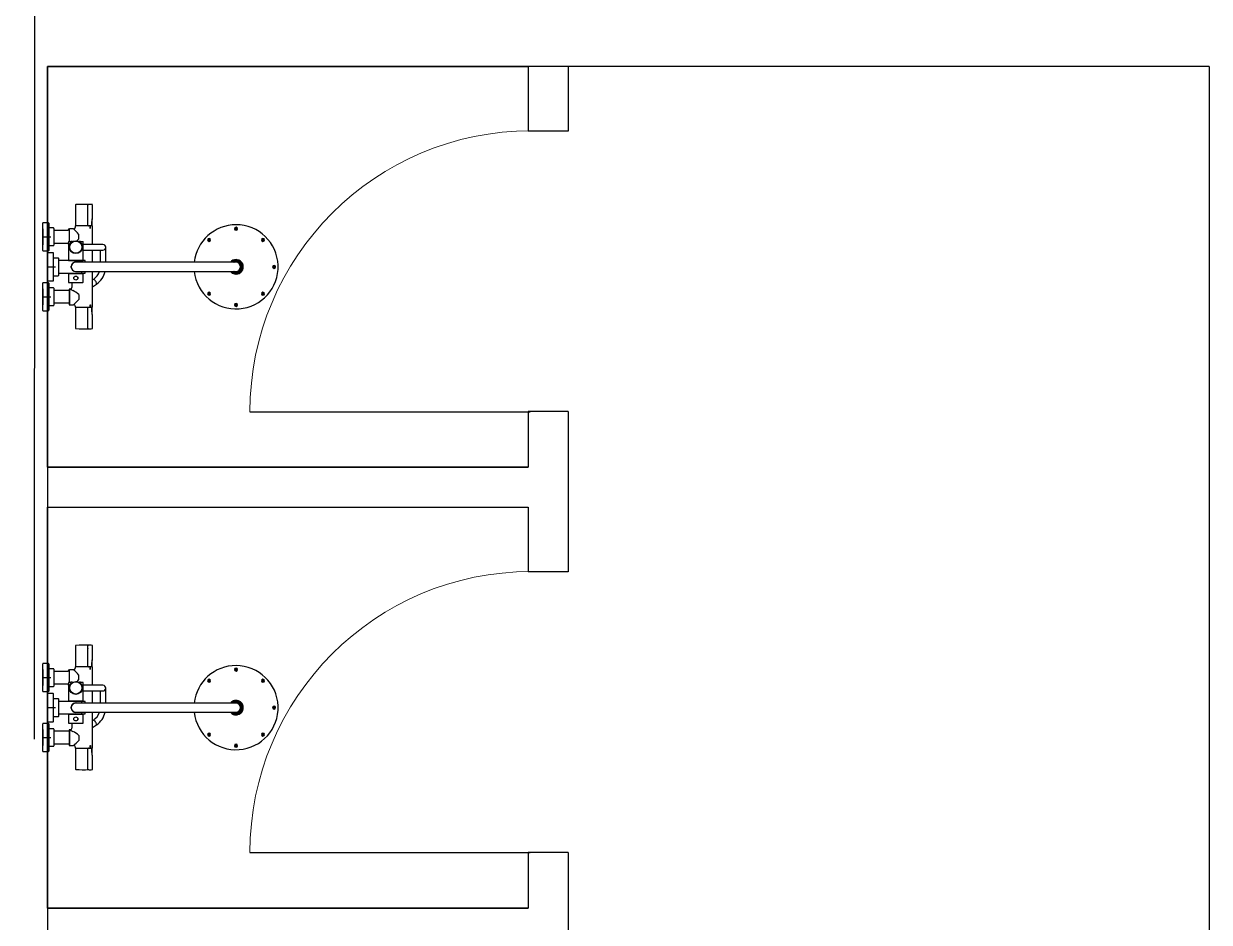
# Model space of a CAD drawing. Header units: millimetres. Extents: x -1544140 to 7445918, y -1294905 to 2019878.
# Drawn here: x 519732 to 522691, y 199847 to 202089 of the extents above; entities that cross this region are included whole.
import ezdxf
from ezdxf.lldxf.tags import DXFTag

# ---------------------------------------------------------------- set-up
doc = ezdxf.new("R2010")
doc.units = ezdxf.units.MM
doc.header["$MEASUREMENT"] = 0
doc.linetypes.add('ACAD_ISO02W100', pattern=[15, 12, -3])
doc.layers.add('JA_Building Outline', color=7, linetype='Continuous', lineweight=5)
tags = doc.linetypes.add('CENTER2', pattern=[28.575, 19.05, -3.175, 3.175, -3.175]).pattern_tags.tags
tags[10:11] = [DXFTag(74, 4), DXFTag(75, 0), DXFTag(340, '0'), DXFTag(46, 0.0), DXFTag(50, 0.0), DXFTag(44, 0.0), DXFTag(45, 0.0)]
tags[8:9] = [DXFTag(74, 4), DXFTag(75, 0), DXFTag(340, '0'), DXFTag(46, 0.0), DXFTag(50, 0.0), DXFTag(44, 0.0), DXFTag(45, 0.0)]
tags[6:7] = [DXFTag(74, 4), DXFTag(75, 0), DXFTag(340, '0'), DXFTag(46, 0.0), DXFTag(50, 0.0), DXFTag(44, 0.0), DXFTag(45, 0.0)]
tags[4:5] = [DXFTag(74, 4), DXFTag(75, 0), DXFTag(340, '0'), DXFTag(46, 0.0), DXFTag(50, 0.0), DXFTag(44, 0.0), DXFTag(45, 0.0)]

msp = doc.modelspace()

# ---------------------------------------------------------------- linework, layer by layer
at = {"color": 9, "linetype": 'ACAD_ISO02W100', "ltscale": 200, "true_color": 0xc4c4c5}
msp.add_line((519732, 146303.5), (519791.3, 265507.1), dxfattribs=at)
for p, q in [((519791.3, 201982.1), (519791.3, 198527)), ((522691.2, 201982.1), (519791.3, 201982.1)), ((519791.3, 200982.1), (519791.3, 201982.1)), ((519791.3, 201982.1), (520991.3, 201982.1)), ((520991.3, 201982.1), (520991.3, 201820.9)), ((522691.2, 201982.1), (522691.2, 198527)), ((521091.3, 201820.9), (520991.3, 201820.9)), ((521091.3, 201120.9), (520991.3, 201120.9)), ((520991.3, 201120.9), (520991.3, 200982.1)), ((521091.3, 201120.9), (521091.3, 200982.1)), ((519791.3, 199882.1), (519791.3, 200882.1)), ((519791.3, 200882.1), (520991.3, 200882.1)), ((520991.3, 200882.1), (520991.3, 200720.9)), ((521091.3, 200720.9), (520991.3, 200720.9)), ((521091.3, 200020.9), (520991.3, 200020.9)), ((520991.3, 200020.9), (520991.3, 199882.1)), ((521091.3, 200020.9), (521091.3, 199882.1))]:
    msp.add_line(p, q)
at = {"linetype": 'Continuous'}
for p, q in [((519861, 201636.3), (519861, 201584.6)), ((519892.2, 201630.3), (519892.4, 201630)), ((519892.3, 201630), (519892.3, 201636.3)), ((519892.4, 201584.1), (519892.4, 201630)), ((519903.8, 201603.6), (519903.8, 201636.8)), ((519779.5, 201522.6), (519779.5, 201591.6)), ((519793.5, 201592.1), (519780, 201592.1)), ((519794.5, 201591.1), (519794.5, 201523.1)), ((519892.9, 201584.1), (519860.5, 201584.1)), ((519860.5, 201583.8), (519860.5, 201580.6)), ((519892.9, 201584.1), (519892.4, 201584.1)), ((519892.9, 201584.1), (519893, 201584.1)), ((519901.3, 201584.1), (519892.9, 201584.1)), ((519897.7, 201582.6), (519898.2, 201582.6)), ((519897.7, 201577.6), (519897.7, 201582.6)), ((519898.2, 201582.6), (519898.2, 201577.6)), ((519903.5, 201584.1), (519901.3, 201584.1)), ((519901.4, 201584.1), (519901.3, 201584.1)), ((519901.6, 201595.1), (519901.6, 201595.1)), ((519901.6, 201584.4), (519901.6, 201595.1)), ((519903, 201584.6), (519903, 201601.3)), ((519903.5, 201537.9), (519903.5, 201583.8)), ((519806.5, 201579.1), (519795.5, 201579.1)), ((519807.5, 201578.1), (519807.5, 201536.1)), ((519842.4, 201572.6), (519807.5, 201572.6)), ((519846, 201545.3), (519846, 201576.6)), ((519854.8, 201576.6), (519846, 201576.6)), ((519856.5, 201576.6), (519854.8, 201576.6)), ((519869.2, 201551.3), (519869.2, 201563.9)), ((519898.2, 201577.6), (519897.7, 201577.6)), ((520259.7, 201577.6), (520261.5, 201577.6)), ((520259.7, 201576.7), (520259.7, 201577.6)), ((520261.5, 201576.7), (520259.7, 201576.7)), ((520261.5, 201579.4), (520262, 201579.4)), ((520261.5, 201577.6), (520261.5, 201579.4)), ((520261.5, 201574.8), (520261.5, 201576.7)), ((520262, 201574.8), (520261.5, 201574.8)), ((520262, 201579.4), (520262.4, 201579.4)), ((520262.4, 201574.8), (520262, 201574.8)), ((520262.4, 201579.4), (520262.4, 201577.6)), ((520262.4, 201577.6), (520264.3, 201577.6)), ((520262.4, 201576.7), (520262.4, 201574.8)), ((520264.3, 201576.7), (520262.4, 201576.7)), ((520264.3, 201577.6), (520264.3, 201576.7)), ((519795.5, 201535.1), (519806.5, 201535.1)), ((519807.5, 201541.6), (519842.4, 201541.6)), ((519844, 201544.5), (519844, 201498.8)), ((519844.8, 201545.3), (519849.9, 201545.3)), ((519852.7, 201545.3), (519849.9, 201545.3)), ((519874, 201545.3), (519871.3, 201545.3)), ((519874, 201545.3), (519879.2, 201545.3)), ((519876.2, 201538.6), (519876.2, 201538.6)), ((519876.8, 201538.5), (519876.3, 201538.5)), ((519876.3, 201524), (519876.8, 201524)), ((519876.8, 201524), (519877, 201524)), ((519877.6, 201536.5), (519877.1, 201536.5)), ((519877.1, 201526), (519877.6, 201526)), ((519877.8, 201534), (519878.3, 201534)), ((519878.3, 201528.5), (519877.8, 201528.5)), ((519878, 201532.6), (519877.9, 201532.6)), ((519878.5, 201532.5), (519877.9, 201532.5)), ((519877.9, 201530), (519878.5, 201530)), ((519877.9, 201529.9), (519878, 201529.9)), ((519880, 201498.8), (519880, 201544.5)), ((519906.2, 201537.9), (519880, 201537.9)), ((519880, 201523.9), (519906.2, 201523.9)), ((519903.5, 201493.6), (519903.5, 201523.9)), ((519929.7, 201537.9), (519906.2, 201537.9)), ((519906.2, 201523.9), (519929.7, 201523.9)), ((519922.7, 201523.9), (519922.7, 201501.5)), ((519936.7, 201501.5), (519936.7, 201530.9)), ((520192.9, 201550.6), (520193.2, 201550.9)), ((520194.2, 201549.3), (520192.9, 201550.6)), ((520192.9, 201548), (520194.2, 201549.3)), ((520193.5, 201547.4), (520192.9, 201548)), ((520193.2, 201550.9), (520193.5, 201551.3)), ((520193.5, 201551.3), (520194.8, 201550)), ((520194.8, 201548.7), (520193.5, 201547.4)), ((520194.8, 201550), (520196.1, 201551.3)), ((520196.1, 201547.4), (520194.8, 201548.7)), ((520196.8, 201550.6), (520195.5, 201549.3)), ((520195.5, 201549.3), (520196.8, 201548)), ((520196.1, 201551.3), (520196.8, 201550.6)), ((520196.4, 201547.7), (520196.1, 201547.4)), ((520196.8, 201548), (520196.4, 201547.7)), ((520327.2, 201550.6), (520327.9, 201551.3)), ((520328.5, 201549.3), (520327.2, 201550.6)), ((520327.2, 201548), (520328.5, 201549.3)), ((520327.5, 201547.7), (520327.2, 201548)), ((520327.9, 201547.4), (520327.5, 201547.7)), ((520327.9, 201551.3), (520329.2, 201550)), ((520329.2, 201548.7), (520327.9, 201547.4)), ((520329.2, 201550), (520330.5, 201551.3)), ((520330.5, 201547.4), (520329.2, 201548.7)), ((520331.1, 201550.6), (520329.8, 201549.3)), ((520329.8, 201549.3), (520331.1, 201548)), ((520330.5, 201551.3), (520330.8, 201550.9)), ((520331.1, 201548), (520330.5, 201547.4)), ((520330.8, 201550.9), (520331.1, 201550.6)), ((519780, 201522.1), (519793.5, 201522.1)), ((519791.3, 201516.6), (519791.3, 201447.6)), ((519805.3, 201517.1), (519791.8, 201517.1)), ((519806.3, 201448.1), (519806.3, 201516.1)), ((519818.3, 201504.1), (519807.3, 201504.1)), ((519819.3, 201461.1), (519819.3, 201503.1)), ((519877.2, 201497.8), (519819.3, 201497.8)), ((519844, 201498.8), (519880, 201498.8)), ((519844, 201498.1), (519880, 201498.1)), ((519844, 201498.1), (519844, 201497.8)), ((519849, 201498.8), (519849, 201498.1)), ((519902.5, 201493.6), (519862, 201493.6)), ((519875, 201498.1), (519875, 201498.8)), ((519877.4, 201493.6), (519877.4, 201497.6)), ((519885.2, 201497.7), (519877.6, 201497.7)), ((519880, 201497.7), (519880, 201498.1)), ((520221.5, 201493.6), (519902.5, 201493.6)), ((519922.7, 201501.5), (519922.7, 201493.6)), ((519936.7, 201493.6), (519936.7, 201501.5)), ((520262, 201493.6), (520221.5, 201493.6)), ((520256.3, 201494.1), (520257.5, 201494.1)), ((520266.4, 201494.1), (520257.5, 201494.1)), ((520266.4, 201494.1), (520267.7, 201494.1)), ((519819.3, 201466.5), (519877.2, 201466.5)), ((519844, 201466.5), (519844, 201466.1)), ((519844, 201466.1), (519880, 201466.1)), ((519844, 201464.8), (519844, 201443.5)), ((519879.8, 201465), (519844.2, 201465)), ((519850, 201466.1), (519850, 201465)), ((519850.8, 201484.6), (519850.5, 201484.1)), ((519850.5, 201480.1), (519850.5, 201484.1)), ((519850.5, 201480.1), (519850.8, 201479.7)), ((519862, 201470.6), (519902.5, 201470.6)), ((519874, 201465), (519874, 201466.1)), ((519877.4, 201466.7), (519877.4, 201470.6)), ((519877.6, 201466.5), (519885.2, 201466.5)), ((519880, 201466.1), (519880, 201466.5)), ((519880, 201443.5), (519880, 201464.8)), ((519902.5, 201470.6), (520221.5, 201470.6)), ((519903.5, 201381.1), (519903.5, 201470.6)), ((520221.5, 201470.6), (520262, 201470.6)), ((520257.5, 201470.1), (520256.3, 201470.1)), ((520257.5, 201470.1), (520266.4, 201470.1)), ((520267.7, 201470.1), (520266.4, 201470.1)), ((520278, 201485.6), (520278, 201490.3)), ((520278, 201478.7), (520278, 201485.6)), ((520278, 201473.9), (520278, 201478.7)), ((520354.7, 201482.6), (520356.5, 201482.6)), ((520354.7, 201482.1), (520354.7, 201482.6)), ((520354.7, 201481.7), (520354.7, 201482.1)), ((520356.5, 201481.7), (520354.7, 201481.7)), ((520356.5, 201484.4), (520357.4, 201484.4)), ((520356.5, 201482.6), (520356.5, 201484.4)), ((520356.5, 201479.8), (520356.5, 201481.7)), ((520357.4, 201479.8), (520356.5, 201479.8)), ((520357.4, 201484.4), (520357.4, 201482.6)), ((520357.4, 201482.6), (520359.3, 201482.6)), ((520357.4, 201481.7), (520357.4, 201479.8)), ((520359.3, 201481.7), (520357.4, 201481.7)), ((520359.3, 201482.6), (520359.3, 201482.1)), ((520359.3, 201482.1), (520359.3, 201481.7)), ((519779.5, 201373.1), (519779.5, 201442.1)), ((519793.5, 201442.6), (519780, 201442.6)), ((519791.8, 201447.1), (519805.3, 201447.1)), ((519794.5, 201441.6), (519794.5, 201373.6)), ((519807.3, 201460.1), (519818.3, 201460.1)), ((519844.5, 201443), (519879.5, 201443)), ((519852.5, 201443), (519852.5, 201430.6)), ((519903.5, 201432.2), (519913.7, 201439.2)), ((519806.5, 201429.6), (519795.5, 201429.6)), ((519807.5, 201428.6), (519807.5, 201386.6)), ((519845.7, 201423.1), (519807.5, 201423.1)), ((519845.7, 201426.6), (519845.7, 201387.7)), ((519846, 201426.6), (519846, 201387.6)), ((519848.5, 201426.6), (519846, 201426.6)), ((519848.2, 201426.6), (519846, 201426.6)), ((519846, 201426.6), (519846, 201426.6)), ((519869.2, 201413), (519869.2, 201400.4)), ((520192.9, 201416.3), (520193.5, 201416.9)), ((520194.2, 201415), (520192.9, 201416.3)), ((520192.9, 201413.7), (520194.2, 201415)), ((520193.2, 201413.3), (520192.9, 201413.7)), ((520193.5, 201413), (520193.2, 201413.3)), ((520193.5, 201416.9), (520194.8, 201415.6)), ((520194.8, 201414.3), (520193.5, 201413)), ((520194.8, 201415.6), (520196.1, 201416.9)), ((520196.1, 201413), (520194.8, 201414.3)), ((520196.8, 201416.3), (520195.5, 201415)), ((520195.5, 201415), (520196.8, 201413.7)), ((520196.1, 201416.9), (520196.4, 201416.6)), ((520196.8, 201413.7), (520196.1, 201413)), ((520196.4, 201416.6), (520196.8, 201416.3)), ((520327.2, 201416.3), (520327.5, 201416.6)), ((520328.5, 201415), (520327.2, 201416.3)), ((520327.2, 201413.7), (520328.5, 201415)), ((520327.9, 201413), (520327.2, 201413.7)), ((520327.5, 201416.6), (520327.9, 201416.9)), ((520327.9, 201416.9), (520329.2, 201415.6)), ((520329.2, 201414.3), (520327.9, 201413)), ((520329.2, 201415.6), (520330.5, 201416.9)), ((520330.5, 201413), (520329.2, 201414.3)), ((520331.1, 201416.3), (520329.8, 201415)), ((520329.8, 201415), (520331.1, 201413.7)), ((520330.5, 201416.9), (520331.1, 201416.3)), ((520330.8, 201413.3), (520330.5, 201413)), ((520331.1, 201413.7), (520330.8, 201413.3)), ((519795.5, 201385.6), (519806.5, 201385.6)), ((519807.5, 201392.1), (519845.7, 201392.1)), ((519846, 201387.6), (519854.8, 201387.6)), ((519854.8, 201387.6), (519856.5, 201387.6)), ((519860.5, 201383.6), (519860.5, 201381.1)), ((519860.5, 201381.1), (519892.9, 201381.1)), ((519861, 201380.6), (519861, 201328.9)), ((519892.4, 201381.1), (519892.9, 201381.1)), ((519892.4, 201335.3), (519892.4, 201381.1)), ((519893, 201381.1), (519892.9, 201381.1)), ((519892.9, 201381.1), (519901.3, 201381.1)), ((519898.2, 201387.5), (519898.7, 201387.5)), ((519898.2, 201382.5), (519898.2, 201387.5)), ((519898.7, 201382.5), (519898.2, 201382.5)), ((519898.7, 201387.5), (519898.7, 201382.5)), ((519901.3, 201381.1), (519903.5, 201381.1)), ((519901.3, 201381.1), (519901.4, 201381.1)), ((519901.6, 201370.1), (519901.6, 201380.9)), ((519903, 201364), (519903, 201380.6)), ((520259.7, 201387.6), (520261.5, 201387.6)), ((520259.7, 201386.7), (520259.7, 201387.6)), ((520261.5, 201386.7), (520259.7, 201386.7)), ((520261.5, 201389.4), (520262, 201389.4)), ((520261.5, 201387.6), (520261.5, 201389.4)), ((520261.5, 201384.8), (520261.5, 201386.7)), ((520262, 201384.8), (520261.5, 201384.8)), ((520262, 201389.4), (520262.4, 201389.4)), ((520262.4, 201384.8), (520262, 201384.8)), ((520262.4, 201389.4), (520262.4, 201387.6)), ((520262.4, 201387.6), (520264.3, 201387.6)), ((520262.4, 201386.7), (520262.4, 201384.8)), ((520264.3, 201386.7), (520262.4, 201386.7)), ((520264.3, 201387.6), (520264.3, 201386.7)), ((519780, 201372.6), (519793.5, 201372.6)), ((519901.6, 201370.1), (519901.6, 201370.1)), ((519903.8, 201328.4), (519903.8, 201361.6)), ((519892.4, 201335.3), (519892.2, 201334.9)), ((519892.3, 201328.9), (519892.3, 201335.3)), ((519861, 200536.3), (519861, 200484.6)), ((519892.3, 200530), (519892.3, 200536.3)), ((519892.3, 200530.3), (519892.4, 200530)), ((519892.4, 200484.1), (519892.4, 200530)), ((519903.8, 200503.6), (519903.8, 200536.8)), ((519779.5, 200422.6), (519779.5, 200491.6)), ((519793.5, 200492.1), (519780, 200492.1)), ((519794.5, 200491.1), (519794.5, 200423.1)), ((519901.6, 200495.1), (519901.6, 200495.1)), ((519901.6, 200484.4), (519901.6, 200495.1)), ((519903, 200484.6), (519903, 200501.3)), ((519806.5, 200479.1), (519795.5, 200479.1)), ((519807.5, 200478.1), (519807.5, 200436.1)), ((519842.4, 200472.6), (519807.5, 200472.6)), ((519846, 200445.3), (519846, 200476.6)), ((519854.8, 200476.6), (519846, 200476.6)), ((519856.5, 200476.6), (519854.8, 200476.6)), ((519892.9, 200484.1), (519860.5, 200484.1)), ((519860.5, 200483.8), (519860.5, 200480.6)), ((519869.2, 200451.3), (519869.2, 200463.9)), ((519892.9, 200484.1), (519892.4, 200484.1)), ((519892.9, 200484.1), (519893, 200484.1)), ((519901.3, 200484.1), (519892.9, 200484.1)), ((519897.7, 200482.6), (519898.2, 200482.6)), ((519897.7, 200477.6), (519897.7, 200482.6)), ((519898.2, 200477.6), (519897.7, 200477.6)), ((519898.2, 200482.6), (519898.2, 200477.6)), ((519903.5, 200484.1), (519901.3, 200484.1)), ((519901.4, 200484.1), (519901.3, 200484.1)), ((519903.5, 200437.9), (519903.5, 200483.8)), ((520259.7, 200477.6), (520261.5, 200477.6)), ((520259.7, 200476.7), (520259.7, 200477.6)), ((520261.5, 200476.7), (520259.7, 200476.7)), ((520261.5, 200479.4), (520262, 200479.4)), ((520261.5, 200477.6), (520261.5, 200479.4)), ((520261.5, 200474.8), (520261.5, 200476.7)), ((520262, 200474.8), (520261.5, 200474.8)), ((520262, 200479.4), (520262.5, 200479.4)), ((520262.5, 200474.8), (520262, 200474.8)), ((520262.5, 200479.4), (520262.5, 200477.6)), ((520262.5, 200477.6), (520264.3, 200477.6)), ((520262.5, 200476.7), (520262.5, 200474.8)), ((520264.3, 200476.7), (520262.5, 200476.7)), ((520264.3, 200477.6), (520264.3, 200476.7)), ((519795.5, 200435.1), (519806.5, 200435.1)), ((519807.5, 200441.6), (519842.4, 200441.6)), ((519844, 200444.5), (519844, 200398.8)), ((519844.8, 200445.3), (519849.9, 200445.3)), ((519852.7, 200445.3), (519849.9, 200445.3)), ((519874, 200445.3), (519871.3, 200445.3)), ((519874, 200445.3), (519879.2, 200445.3)), ((519876.2, 200438.6), (519876.2, 200438.6)), ((519876.8, 200438.5), (519876.3, 200438.5)), ((519877.6, 200436.5), (519877.1, 200436.5)), ((519877.8, 200434), (519878.3, 200434)), ((519878.3, 200428.5), (519877.8, 200428.5)), ((519878, 200432.6), (519877.9, 200432.6)), ((519878.5, 200432.5), (519877.9, 200432.5)), ((519877.9, 200430), (519878.5, 200430)), ((519877.9, 200429.9), (519878, 200429.9)), ((519880, 200398.8), (519880, 200444.5)), ((519906.2, 200437.9), (519880, 200437.9)), ((519929.7, 200437.9), (519906.2, 200437.9)), ((519936.7, 200401.5), (519936.7, 200430.9)), ((520192.9, 200450.6), (520193.2, 200450.9)), ((520194.2, 200449.3), (520192.9, 200450.6)), ((520192.9, 200448), (520194.2, 200449.3)), ((520193.5, 200447.4), (520192.9, 200448)), ((520193.2, 200450.9), (520193.5, 200451.3)), ((520193.5, 200451.3), (520194.8, 200450)), ((520194.8, 200448.7), (520193.5, 200447.4)), ((520194.8, 200450), (520196.1, 200451.3)), ((520196.1, 200447.4), (520194.8, 200448.7)), ((520196.8, 200450.6), (520195.5, 200449.3)), ((520195.5, 200449.3), (520196.8, 200448)), ((520196.1, 200451.3), (520196.8, 200450.6)), ((520196.4, 200447.7), (520196.1, 200447.4)), ((520196.8, 200448), (520196.4, 200447.7)), ((520327.2, 200450.6), (520327.9, 200451.3)), ((520328.5, 200449.3), (520327.2, 200450.6)), ((520327.2, 200448), (520328.5, 200449.3)), ((520327.5, 200447.7), (520327.2, 200448)), ((520327.9, 200447.4), (520327.5, 200447.7)), ((520327.9, 200451.3), (520329.2, 200450)), ((520329.2, 200448.7), (520327.9, 200447.4)), ((520329.2, 200450), (520330.5, 200451.3)), ((520330.5, 200447.4), (520329.2, 200448.7)), ((520331.1, 200450.6), (520329.8, 200449.3)), ((520329.8, 200449.3), (520331.1, 200448)), ((520330.5, 200451.3), (520330.8, 200450.9)), ((520331.1, 200448), (520330.5, 200447.4)), ((520330.8, 200450.9), (520331.1, 200450.6)), ((519780, 200422.1), (519793.5, 200422.1)), ((519791.3, 200416.6), (519791.3, 200347.6)), ((519805.3, 200417.1), (519791.8, 200417.1)), ((519806.3, 200348.1), (519806.3, 200416.1)), ((519818.3, 200404.1), (519807.3, 200404.1)), ((519819.3, 200361.1), (519819.3, 200403.1)), ((519844, 200398.8), (519880, 200398.8)), ((519849, 200398.8), (519849, 200398.1)), ((519875, 200398.1), (519875, 200398.8)), ((519876.3, 200424), (519876.8, 200424)), ((519876.8, 200424), (519877, 200424)), ((519877.1, 200426), (519877.6, 200426)), ((519880, 200423.9), (519906.2, 200423.9)), ((519903.5, 200393.6), (519903.5, 200423.9)), ((519906.2, 200423.9), (519929.7, 200423.9)), ((519922.7, 200423.9), (519922.7, 200401.5)), ((519922.7, 200401.5), (519922.7, 200393.6)), ((519936.7, 200393.6), (519936.7, 200401.5)), ((519877.2, 200397.8), (519819.3, 200397.8)), ((519844, 200398.1), (519880, 200398.1)), ((519844, 200398.1), (519844, 200397.8)), ((519850.8, 200384.6), (519850.5, 200384.1)), ((519850.5, 200380.1), (519850.5, 200384.1)), ((519850.5, 200380.1), (519850.8, 200379.7)), ((519902.5, 200393.6), (519862, 200393.6)), ((519862, 200370.6), (519902.5, 200370.6)), ((519877.4, 200393.6), (519877.4, 200397.6)), ((519877.4, 200366.7), (519877.4, 200370.6)), ((519885.2, 200397.7), (519877.6, 200397.7)), ((519880, 200397.7), (519880, 200398.1)), ((520221.5, 200393.6), (519902.5, 200393.6)), ((519902.5, 200370.6), (520221.5, 200370.6)), ((519903.5, 200281.1), (519903.5, 200370.6)), ((520262, 200393.6), (520221.5, 200393.6)), ((520221.5, 200370.6), (520262, 200370.6)), ((520256.3, 200394.1), (520257.5, 200394.1)), ((520257.5, 200370.1), (520256.3, 200370.1)), ((520266.4, 200394.1), (520257.5, 200394.1)), ((520257.5, 200370.1), (520266.4, 200370.1)), ((520266.4, 200394.1), (520267.7, 200394.1)), ((520267.7, 200370.1), (520266.4, 200370.1)), ((520278, 200385.6), (520278, 200390.3)), ((520278, 200378.7), (520278, 200385.6)), ((520278, 200373.9), (520278, 200378.7)), ((520354.7, 200382.6), (520356.5, 200382.6)), ((520354.7, 200382.1), (520354.7, 200382.6)), ((520354.7, 200381.7), (520354.7, 200382.1)), ((520356.5, 200381.7), (520354.7, 200381.7)), ((520356.5, 200384.4), (520357.5, 200384.4)), ((520356.5, 200382.6), (520356.5, 200384.4)), ((520356.5, 200379.8), (520356.5, 200381.7)), ((520357.5, 200379.8), (520356.5, 200379.8)), ((520357.5, 200384.4), (520357.5, 200382.6)), ((520357.5, 200382.6), (520359.3, 200382.6)), ((520357.5, 200381.7), (520357.5, 200379.8)), ((520359.3, 200381.7), (520357.5, 200381.7)), ((520359.3, 200382.6), (520359.3, 200382.1)), ((520359.3, 200382.1), (520359.3, 200381.7)), ((519779.5, 200273.1), (519779.5, 200342.1)), ((519793.5, 200342.6), (519780, 200342.6)), ((519791.8, 200347.1), (519805.3, 200347.1)), ((519794.5, 200341.6), (519794.5, 200273.6)), ((519807.3, 200360.1), (519818.3, 200360.1)), ((519819.3, 200366.5), (519877.2, 200366.5)), ((519844, 200366.5), (519844, 200366.1)), ((519844, 200366.1), (519880, 200366.1)), ((519844, 200364.8), (519844, 200343.5)), ((519879.8, 200365), (519844.2, 200365)), ((519844.5, 200343), (519879.5, 200343)), ((519850, 200366.1), (519850, 200365)), ((519852.5, 200343), (519852.5, 200330.6)), ((519874, 200365), (519874, 200366.1)), ((519877.6, 200366.5), (519885.2, 200366.5)), ((519880, 200366.1), (519880, 200366.5)), ((519880, 200343.5), (519880, 200364.8)), ((519903.5, 200332.2), (519913.7, 200339.2)), ((519806.5, 200329.6), (519795.5, 200329.6)), ((519807.5, 200328.6), (519807.5, 200286.6)), ((519845.7, 200323.1), (519807.5, 200323.1)), ((519845.7, 200326.6), (519845.7, 200287.7)), ((519846, 200326.6), (519846, 200287.6)), ((519848.5, 200326.6), (519846, 200326.6)), ((519848.2, 200326.6), (519846, 200326.6)), ((519846, 200326.6), (519846, 200326.6)), ((519869.2, 200313), (519869.2, 200300.4)), ((520192.9, 200316.3), (520193.5, 200316.9)), ((520194.2, 200315), (520192.9, 200316.3)), ((520192.9, 200313.7), (520194.2, 200315)), ((520193.2, 200313.3), (520192.9, 200313.7)), ((520193.5, 200313), (520193.2, 200313.3)), ((520193.5, 200316.9), (520194.8, 200315.6)), ((520194.8, 200314.3), (520193.5, 200313)), ((520194.8, 200315.6), (520196.1, 200316.9)), ((520196.1, 200313), (520194.8, 200314.3)), ((520196.8, 200316.3), (520195.5, 200315)), ((520195.5, 200315), (520196.8, 200313.7)), ((520196.1, 200316.9), (520196.4, 200316.6)), ((520196.8, 200313.7), (520196.1, 200313)), ((520196.4, 200316.6), (520196.8, 200316.3)), ((520327.2, 200316.3), (520327.5, 200316.6)), ((520328.5, 200315), (520327.2, 200316.3)), ((520327.2, 200313.7), (520328.5, 200315)), ((520327.9, 200313), (520327.2, 200313.7)), ((520327.5, 200316.6), (520327.9, 200316.9)), ((520327.9, 200316.9), (520329.2, 200315.6)), ((520329.2, 200314.3), (520327.9, 200313)), ((520329.2, 200315.6), (520330.5, 200316.9)), ((520330.5, 200313), (520329.2, 200314.3)), ((520331.1, 200316.3), (520329.8, 200315)), ((520329.8, 200315), (520331.1, 200313.7)), ((520330.5, 200316.9), (520331.1, 200316.3)), ((520330.8, 200313.3), (520330.5, 200313)), ((520331.1, 200313.7), (520330.8, 200313.3)), ((519795.5, 200285.6), (519806.5, 200285.6)), ((519807.5, 200292.1), (519845.7, 200292.1)), ((519846, 200287.6), (519854.8, 200287.6)), ((519854.8, 200287.6), (519856.5, 200287.6)), ((519860.5, 200283.6), (519860.5, 200281.1)), ((519860.5, 200281.1), (519892.9, 200281.1)), ((519861, 200280.6), (519861, 200228.9)), ((519892.4, 200281.1), (519892.9, 200281.1)), ((519892.4, 200235.3), (519892.4, 200281.1)), ((519893, 200281.1), (519892.9, 200281.1)), ((519892.9, 200281.1), (519901.3, 200281.1)), ((519898.2, 200287.5), (519898.7, 200287.5)), ((519898.2, 200282.5), (519898.2, 200287.5)), ((519898.7, 200282.5), (519898.2, 200282.5)), ((519898.7, 200287.5), (519898.7, 200282.5)), ((519901.3, 200281.1), (519903.5, 200281.1)), ((519901.3, 200281.1), (519901.4, 200281.1)), ((519901.6, 200270.1), (519901.6, 200280.9)), ((519903, 200264), (519903, 200280.6)), ((520259.7, 200287.6), (520261.5, 200287.6)), ((520259.7, 200286.7), (520259.7, 200287.6)), ((520261.5, 200286.7), (520259.7, 200286.7)), ((520261.5, 200289.4), (520262, 200289.4)), ((520261.5, 200287.6), (520261.5, 200289.4)), ((520261.5, 200284.8), (520261.5, 200286.7)), ((520262, 200284.8), (520261.5, 200284.8)), ((520262, 200289.4), (520262.5, 200289.4)), ((520262.5, 200284.8), (520262, 200284.8)), ((520262.5, 200289.4), (520262.5, 200287.6)), ((520262.5, 200287.6), (520264.3, 200287.6)), ((520262.5, 200286.7), (520262.5, 200284.8)), ((520264.3, 200286.7), (520262.5, 200286.7)), ((520264.3, 200287.6), (520264.3, 200286.7)), ((519780, 200272.6), (519793.5, 200272.6)), ((519901.6, 200270.1), (519901.6, 200270.1)), ((519903.8, 200228.4), (519903.8, 200261.6)), ((519892.3, 200228.9), (519892.3, 200235.3)), ((519892.4, 200235.3), (519892.3, 200234.9))]:
    msp.add_line(p, q, dxfattribs=at)
at = {"linetype": 'CENTER2'}
for p, q in [((519779.5, 201577.1), (519779.5, 201537.1)), ((519779.5, 201557.1), (519799.5, 201557.1)), ((519791.3, 201502.1), (519791.3, 201462.1)), ((519791.3, 201482.1), (519811.3, 201482.1)), ((519779.5, 201427.6), (519779.5, 201387.6)), ((519779.5, 201407.6), (519799.5, 201407.6)), ((519779.5, 200477.1), (519779.5, 200437.1)), ((519779.5, 200457.1), (519799.5, 200457.1)), ((519791.3, 200402.1), (519791.3, 200362.1)), ((519791.3, 200382.1), (519811.3, 200382.1)), ((519779.5, 200327.6), (519779.5, 200287.6)), ((519779.5, 200307.6), (519799.5, 200307.6))]:
    msp.add_line(p, q, dxfattribs=at)
at = {"color": 18, "true_color": 0x000000}
for p, q in [((520296.6, 201120.4), (520996.1, 201120.4)), ((520296.6, 200020.4), (520996.1, 200020.4))]:
    msp.add_line(p, q, dxfattribs=at)
for points in [[(521091.3, 201982.1), (521091.3, 201820.9)], [(519791.3, 200982.1), (520991.3, 200982.1)], [(520991.3, 200982.1), (519791.3, 200982.1)], [(521091.3, 200982.1), (521091.3, 200982.1), (521091.3, 200720.9)], [(519791.3, 199882.1), (520991.3, 199882.1)], [(520991.3, 199882.1), (519791.3, 199882.1)], [(521091.3, 199882.1), (521091.3, 199882.1), (521091.3, 199620.9)]]:
    msp.add_lwpolyline(points)
at = {"linetype": 'Continuous'}
for centre, radius in [((519862, 201531.3), 16), ((519862, 201531.3), 15.3), ((519862, 201531.3), 15.2), ((519862, 201454), 5.1), ((519862, 201454), 5), ((519862, 200431.3), 16), ((519862, 200431.3), 15.3), ((519862, 200431.3), 15.2), ((519862, 200354), 5.1), ((519862, 200354), 5)]:
    msp.add_circle(centre, radius, dxfattribs=at)
for centre, radius, start, end in [((519862, 201636.3), 1, 94.607, 180), ((519882, 201388.1), 250, 87.1796, 94.607), ((519892.3, 201636.8), 0.5, 106.3827, 122.2696), ((519897.8, 201618.1), 20, 73.6173, 106.3827), ((519903.3, 201636.8), 0.5, 0, 73.6173), ((519780, 201591.6), 0.5, 90, 180), ((519793.5, 201591.1), 1, 0, 90), ((519863.5, 201583.8), 3.05, 174.9297, 180), ((519861.5, 201584.6), 0.5, 180, 270), ((519892.4, 201585.6), 1.57, 291.9466, 322.3441), ((519915.2, 201595.1), 13.6, 157.4196, 179.8652), ((519902.5, 201584.6), 0.5, 270, 0), ((519900.4, 201583.8), 3.05, 0, 5.0703), ((520262, 201482.1), 105, 186.2879, 90), ((520262, 201482.1), 105, 90, 173.7121), ((519795.5, 201580.1), 1, 180, 270), ((519806.5, 201578.1), 1, 0, 90), ((519839.9, 201574.5), 3.05, 323.5001, 351.8802), ((519846, 201573.6), 3.05, 90, 171.8802), ((519856.5, 201580.6), 4, 270.0039, 359.9991), ((519787.8, 201495.6), 106.2, 40.0226, 49.7184), ((520194.8, 201549.3), 3.75, 315, 135), ((520262, 201577.1), 3.75, 90, 180), ((520262, 201577.1), 3.75, 180, 270), ((520262, 201577.1), 3.75, 270, 90), ((520329.2, 201549.3), 3.75, 45, 135), ((519793.5, 201523.1), 1, 270, 0), ((519795.5, 201534.1), 1, 90, 180), ((519806.5, 201536.1), 1, 270, 0), ((519839.9, 201539.8), 3.05, 8.1198, 36.4999), ((519846, 201540.7), 3.05, 188.1198, 229.164), ((519844.8, 201544.5), 0.8, 90, 180), ((519852.7, 201544.5), 0.8, 22.0995, 90), ((519834.7, 201586.5), 49.2, 306.834, 314.3798), ((519871.3, 201544.5), 0.8, 90, 180), ((519876.7, 201537.5), 0.998, 24.2817, 84.6315), ((519876.7, 201525), 0.997, 275.3453, 335.7111), ((519877, 201524.5), 0.5, 270.0171, 335.8523), ((519862, 201531.3), 17, 18.0028, 23.3253), ((519862, 201531.3), 17, 18.0027, 23.1134), ((519862.1, 201531.3), 16.3, 9.55, 18.5971), ((519862.1, 201531.2), 16.3, 341.4029, 350.45), ((519862, 201531.3), 17, 336.6748, 341.9973), ((519862, 201531.3), 17, 336.9862, 341.4788), ((519862, 201531.3), 17, 336.9862, 341.4788), ((519862, 201531.3), 17, 336.9862, 341.4788), ((519862, 201531.3), 17, 336.9862, 341.4788), ((519862, 201531.3), 17, 18.0027, 20.7431), ((519862, 201531.3), 17, 18.0027, 20.7431), ((519862, 201531.3), 17, 18.0027, 20.7431), ((519862, 201531.3), 17, 18.0027, 20.7431), ((519862, 201531.3), 17, 11.0395, 16.1752), ((519878.3, 201534.5), 0.424, 270, 347.0688), ((519878.3, 201528.1), 0.424, 12.9312, 90), ((519862, 201531.3), 17, 343.8248, 348.9605), ((519878.4, 201532), 0.532, 2.4997, 90), ((519872.1, 201533.7), 6.56, 5.6813, 14.9937), ((519872.2, 201528.9), 6.52, 344.9913, 354.3574), ((519878.4, 201534.5), 0.318, 343.3309, 12.3461), ((519872.2, 201533.7), 6.52, 5.6426, 5.8905), ((519862, 201531.3), 17, 6.547, 9.2719), ((519862, 201531.3), 17, 350.7281, 355.7607), ((519872, 201532.5), 6.9, 359.1678, 7.3385), ((519878.6, 201532.5), 0.296, 335.7309, 6.446), ((519878.5, 201532.5), 0.472, 331.4739, 341.7189), ((519872.5, 201532.5), 6.42, 358.8519, 359.2212), ((519878.5, 201530.1), 0.472, 18.2811, 28.5261), ((519872, 201530.1), 6.9, 0.5306, 0.8322), ((519872.5, 201530.1), 6.42, 352.3904, 1.1481), ((519862, 201531.3), 17, 357.5002, 2.5025), ((519879.2, 201544.5), 0.8, 0, 90), ((519929.7, 201530.9), 7, 270, 90), ((520194.8, 201549.3), 3.75, 135, 225), ((520194.8, 201549.3), 3.75, 225, 315), ((520329.2, 201549.3), 3.75, 135, 225), ((520329.2, 201549.3), 3.75, 225, 45), ((519780, 201522.6), 0.5, 180, 270), ((519791.8, 201516.6), 0.5, 90, 180), ((519805.3, 201516.1), 1, 0, 90), ((519807.3, 201505.1), 1, 180, 270), ((519818.3, 201503.1), 1, 0, 90), ((519862, 201482.1), 11.8, 90, 281.7759), ((519862, 201482.1), 11.5, 90, 270), ((519862, 201482.1), 11.8, 79.8223, 90), ((519877.2, 201497.6), 0.2, 0, 90), ((519877.6, 201497.5), 0.2, 90, 180), ((519885.2, 201497.5), 0.2, 7.0882, 90), ((519761.4, 201482.1), 125, 5.2787, 7.0882), ((520262, 201482.1), 18.1, 219.4466, 90), ((520262, 201482.1), 18.1, 90, 140.5534), ((520262, 201482.1), 18, 23.5565, 140.291), ((520262, 201482.1), 16.4, 12.0731, 135.3437), ((520262, 201482.1), 14.7, 231.4728, 90), ((520262, 201482.1), 14.7, 90, 128.5272), ((520262, 201482.1), 13.5, 90, 121.5863), ((520262, 201482.1), 13.5, 238.4137, 90), ((520262, 201482.1), 13.3, 115.5438, 120.1559), ((520262, 201482.1), 11.5, 270, 90), ((520262, 201482.1), 13.3, 295.5438, 64.4562), ((519844.2, 201464.8), 0.2, 90, 180), ((519877.2, 201466.7), 0.2, 270, 0), ((519877.6, 201466.7), 0.2, 180, 270), ((519879.8, 201464.8), 0.2, 0, 90), ((519885.2, 201466.7), 0.2, 270, 352.9118), ((519761.4, 201482.1), 125, 352.9118, 354.7213), ((519883.8, 201482.7), 38.9, 304.4419, 341.8434), ((519883.8, 201482.7), 52.9, 304.437, 346.7578), ((520262, 201482.1), 18, 219.709, 336.4435), ((520262, 201482.1), 16.4, 224.6563, 347.9269), ((520262, 201482.1), 13.3, 239.8441, 244.4562), ((520271.7, 201486.6), 7.29, 21.7179, 30.6195), ((520272.2, 201477.4), 6.74, 329.0142, 338.647), ((520262, 201482.1), 18, 336.4435, 23.5565), ((520262, 201482.1), 18, 336.4435, 337.4611), ((520357, 201482.1), 3.75, 90, 180), ((520357, 201482.1), 3.75, 180, 0), ((520357, 201482.1), 3.75, 0, 90), ((519780, 201442.1), 0.5, 90, 180), ((519791.8, 201447.6), 0.5, 180, 270), ((519793.5, 201441.6), 1, 0, 90), ((519805.3, 201448.1), 1, 270, 0), ((519807.3, 201459.1), 1, 90, 180), ((519818.3, 201461.1), 1, 270, 0), ((519844.5, 201443.5), 0.5, 180, 270), ((519879.5, 201443.5), 0.5, 270, 0), ((519795.5, 201430.6), 1, 180, 270), ((519806.5, 201428.6), 1, 0, 90), ((519846, 201423.6), 3.05, 90, 95.5177), ((519848.5, 201430.6), 4, 270, 359.9995), ((519867, 201450), 29.9, 231.7215, 245.6629), ((519833.9, 201376.6), 50.7, 45.9079, 65.7419), ((520194.8, 201415), 3.75, 45, 225), ((520194.8, 201415), 3.75, 225, 315), ((520194.8, 201415), 3.75, 315, 45), ((520329.2, 201415), 3.75, 135, 315), ((520329.2, 201415), 3.75, 45, 135), ((520329.2, 201415), 3.75, 315, 45), ((519795.5, 201384.6), 1, 90, 180), ((519806.5, 201386.6), 1, 270, 0), ((519846, 201390.7), 3.05, 264.4823, 270), ((519784.8, 201471.7), 110.5, 310.4688, 319.7902), ((519856.5, 201383.6), 4, 359.9991, 89.9998), ((519861.5, 201380.6), 0.5, 90, 180), ((519892.4, 201379.7), 1.57, 37.6559, 68.0534), ((519902.5, 201380.6), 0.5, 0, 90), ((520262, 201387.1), 3.75, 90, 270), ((520262, 201387.1), 3.75, 0, 90), ((520262, 201387.1), 3.75, 270, 0), ((519780, 201373.1), 0.5, 180, 270), ((519793.5, 201373.6), 1, 270, 0), ((519914.4, 201370), 12.8, 179.4909, 200.4181), ((519862, 201328.9), 1, 180, 265.393), ((519882, 201577.1), 250, 265.393, 272.8204), ((519892.3, 201328.4), 0.5, 237.3328, 253.6173), ((519897.8, 201347.1), 20, 253.6173, 286.3827), ((519903.3, 201328.4), 0.5, 286.3827, 0), ((519862, 200536.3), 1, 94.607, 180), ((519882, 200288.1), 250, 87.1796, 94.607), ((519892.3, 200536.8), 0.5, 106.3827, 122.2696), ((519897.8, 200518.1), 20, 73.6173, 106.3827), ((519903.3, 200536.8), 0.5, 0, 73.6173), ((519780, 200491.6), 0.5, 90, 180), ((519793.5, 200491.1), 1, 0, 90), ((519915.2, 200495.1), 13.6, 157.4196, 179.8652), ((520262, 200382.1), 105, 186.2879, 90), ((520262, 200382.1), 105, 90, 173.7121), ((519795.5, 200480.1), 1, 180, 270), ((519806.5, 200478.1), 1, 0, 90), ((519839.9, 200474.5), 3.05, 323.5001, 351.8802), ((519846, 200473.6), 3.05, 90, 171.8802), ((519856.5, 200480.6), 4, 270.0039, 359.9991), ((519787.8, 200395.6), 106.2, 40.0226, 49.7184), ((519863.5, 200483.8), 3.05, 174.9297, 180), ((519861.5, 200484.6), 0.5, 180, 270), ((519892.4, 200485.6), 1.57, 291.9466, 322.3441), ((519902.5, 200484.6), 0.5, 270, 0), ((519900.4, 200483.8), 3.05, 0, 5.0703), ((520262, 200477.1), 3.75, 90, 180), ((520262, 200477.1), 3.75, 180, 270), ((520262, 200477.1), 3.75, 270, 90), ((519795.5, 200434.1), 1, 90, 180), ((519806.5, 200436.1), 1, 270, 0), ((519839.9, 200439.8), 3.05, 8.1198, 36.4999), ((519846, 200440.7), 3.05, 188.1198, 229.164), ((519844.8, 200444.5), 0.8, 90, 180), ((519852.7, 200444.5), 0.8, 22.0995, 90), ((519834.7, 200486.5), 49.2, 306.834, 314.3798), ((519871.3, 200444.5), 0.8, 90, 180), ((519876.7, 200437.5), 0.998, 24.2817, 84.6315), ((519862, 200431.3), 17, 18.0028, 23.3253), ((519862, 200431.3), 17, 18.0027, 23.1134), ((519862.1, 200431.3), 16.3, 9.55, 18.5971), ((519862.1, 200431.2), 16.3, 341.4029, 350.45), ((519862, 200431.3), 17, 18.0027, 20.7431), ((519862, 200431.3), 17, 18.0027, 20.7431), ((519862, 200431.3), 17, 18.0027, 20.7431), ((519862, 200431.3), 17, 18.0027, 20.7431), ((519862, 200431.3), 17, 11.0395, 16.1752), ((519878.3, 200434.5), 0.424, 270, 347.0688), ((519878.3, 200428.1), 0.424, 12.9312, 90), ((519862, 200431.3), 17, 343.8248, 348.9605), ((519878.4, 200432), 0.532, 2.4997, 90), ((519872.2, 200433.7), 6.56, 5.6813, 14.9937), ((519872.2, 200428.9), 6.52, 344.9913, 354.3574), ((519878.4, 200434.5), 0.318, 343.3309, 12.3461), ((519872.2, 200433.7), 6.52, 5.6426, 5.8905), ((519862, 200431.3), 17, 6.547, 9.2719), ((519862, 200431.3), 17, 350.7281, 355.7607), ((519872, 200432.5), 6.9, 359.1678, 7.3385), ((519878.6, 200432.5), 0.296, 335.7309, 6.446), ((519878.5, 200432.5), 0.472, 331.4739, 341.7189), ((519872.5, 200432.5), 6.42, 358.8519, 359.2212), ((519878.5, 200430.1), 0.472, 18.2811, 28.5261), ((519872, 200430.1), 6.9, 0.5306, 0.8322), ((519872.5, 200430.1), 6.42, 352.3904, 1.1481), ((519862, 200431.3), 17, 357.5002, 2.5025), ((519879.2, 200444.5), 0.8, 0, 90), ((519929.7, 200430.9), 7, 270, 90), ((520194.8, 200449.3), 3.75, 135, 225), ((520194.8, 200449.3), 3.75, 315, 135), ((520194.8, 200449.3), 3.75, 225, 315), ((520329.2, 200449.3), 3.75, 135, 225), ((520329.2, 200449.3), 3.75, 45, 135), ((520329.2, 200449.3), 3.75, 225, 45), ((519780, 200422.6), 0.5, 180, 270), ((519791.8, 200416.6), 0.5, 90, 180), ((519793.5, 200423.1), 1, 270, 0), ((519805.3, 200416.1), 1, 0, 90), ((519807.3, 200405.1), 1, 180, 270), ((519818.3, 200403.1), 1, 0, 90), ((519876.7, 200425), 0.997, 275.3453, 335.7111), ((519877, 200424.5), 0.5, 270.0171, 335.8523), ((519862, 200431.3), 17, 336.6748, 341.9973), ((519862, 200431.3), 17, 336.9862, 341.4788), ((519862, 200431.3), 17, 336.9862, 341.4788), ((519862, 200431.3), 17, 336.9862, 341.4788), ((519862, 200431.3), 17, 336.9862, 341.4788), ((520262, 200382.1), 18.1, 219.4466, 90), ((520262, 200382.1), 18.1, 90, 140.5534), ((520262, 200382.1), 18, 23.5565, 140.291), ((520262, 200382.1), 16.4, 12.0731, 135.3437), ((519862, 200382.1), 11.8, 90, 281.7759), ((519862, 200382.1), 11.5, 90, 270), ((519862, 200382.1), 11.8, 79.8223, 90), ((519877.2, 200397.6), 0.2, 0, 90), ((519877.6, 200397.5), 0.2, 90, 180), ((519885.2, 200397.5), 0.2, 7.0882, 90), ((519761.4, 200382.1), 125, 5.2787, 7.0882), ((519761.4, 200382.1), 125, 352.9118, 354.7213), ((519883.8, 200382.7), 38.9, 304.4419, 341.8434), ((519883.8, 200382.7), 52.9, 304.437, 346.7578), ((520262, 200382.1), 18, 219.709, 336.4435), ((520262, 200382.1), 16.4, 224.6563, 347.9269), ((520262, 200382.1), 14.7, 231.4728, 90), ((520262, 200382.1), 14.7, 90, 128.5272), ((520262, 200382.1), 13.5, 90, 121.5863), ((520262, 200382.1), 13.5, 238.4137, 90), ((520262, 200382.1), 13.3, 115.5438, 120.1559), ((520262, 200382.1), 13.3, 239.8441, 244.4562), ((520262, 200382.1), 11.5, 270, 90), ((520262, 200382.1), 13.3, 295.5438, 64.4562), ((520271.7, 200386.6), 7.29, 21.7179, 30.6195), ((520272.2, 200377.4), 6.74, 329.0142, 338.647), ((520262, 200382.1), 18, 336.4435, 23.5565), ((520262, 200382.1), 18, 336.4435, 337.4611), ((520357, 200382.1), 3.75, 90, 180), ((520357, 200382.1), 3.75, 180, 0), ((520357, 200382.1), 3.75, 0, 90), ((519780, 200342.1), 0.5, 90, 180), ((519791.8, 200347.6), 0.5, 180, 270), ((519793.5, 200341.6), 1, 0, 90), ((519805.3, 200348.1), 1, 270, 0), ((519807.3, 200359.1), 1, 90, 180), ((519818.3, 200361.1), 1, 270, 0), ((519844.2, 200364.8), 0.2, 90, 180), ((519844.5, 200343.5), 0.5, 180, 270), ((519877.2, 200366.7), 0.2, 270, 0), ((519877.6, 200366.7), 0.2, 180, 270), ((519879.5, 200343.5), 0.5, 270, 0), ((519879.8, 200364.8), 0.2, 0, 90), ((519885.2, 200366.7), 0.2, 270, 352.9118), ((519795.5, 200330.6), 1, 180, 270), ((519806.5, 200328.6), 1, 0, 90), ((519846, 200323.6), 3.05, 90, 95.5177), ((519848.5, 200330.6), 4, 270, 359.9995), ((519867, 200350), 29.9, 231.7215, 245.6629), ((519833.9, 200276.6), 50.7, 45.9079, 65.7419), ((520194.8, 200315), 3.75, 45, 225), ((520194.8, 200315), 3.75, 225, 315), ((520194.8, 200315), 3.75, 315, 45), ((520329.2, 200315), 3.75, 135, 315), ((520329.2, 200315), 3.75, 45, 135), ((520329.2, 200315), 3.75, 315, 45), ((519795.5, 200284.6), 1, 90, 180), ((519806.5, 200286.6), 1, 270, 0), ((519846, 200290.7), 3.05, 264.4823, 270), ((519784.8, 200371.7), 110.5, 310.4688, 319.7902), ((519856.5, 200283.6), 4, 359.9991, 89.9998), ((519861.5, 200280.6), 0.5, 90, 180), ((519892.4, 200279.7), 1.57, 37.6559, 68.0534), ((519902.5, 200280.6), 0.5, 0, 90), ((520262, 200287.1), 3.75, 90, 270), ((520262, 200287.1), 3.75, 0, 90), ((520262, 200287.1), 3.75, 270, 0), ((519780, 200273.1), 0.5, 180, 270), ((519793.5, 200273.6), 1, 270, 0), ((519914.4, 200270), 12.8, 179.4909, 200.4181), ((519862, 200228.9), 1, 180, 265.393), ((519882, 200477.1), 250, 265.393, 272.8204), ((519892.3, 200228.4), 0.5, 237.3328, 253.6173), ((519897.8, 200247.1), 20, 253.6173, 286.3827), ((519903.3, 200228.4), 0.5, 286.3827, 0)]:
    msp.add_arc(centre, radius, start, end, dxfattribs=at)
for centre in [(519909.7, 201444.9), (519909.7, 200344.9)]:
    msp.add_ellipse(centre, major_axis=(-3.96, 5.77), ratio=0.321667, start_param=3.140988, end_param=5.682105, dxfattribs=at)
for points, knots in [([(519891.9, 201637.3), (519891.8, 201637.3), (519891.8, 201637.3), (519891.7, 201637.4), (519891.6, 201637.4), (519891.6, 201637.4), (519891.6, 201637.5), (519891.7, 201637.5), (519891.7, 201637.5), (519891.9, 201637.5), (519892.1, 201637.6), (519892.5, 201637.6), (519892.7, 201637.6), (519893, 201637.6), (519893.1, 201637.6), (519893.2, 201637.6)], [0, 0, 0, 0, 0.0625, 0.0625, 0.125, 0.125, 0.1875, 0.1875, 0.25, 0.25, 0.375, 0.375, 0.4375, 0.4375, 0.4854065, 0.4854065, 0.4854065, 0.4854065]), ([(519891.9, 201637.3), (519891.9, 201637.3), (519892, 201637.3), (519892.1, 201637.2), (519892.1, 201637.1), (519892.2, 201636.8), (519892.3, 201636.6), (519892.3, 201636.3)], [0, 0, 0, 0, 0.25, 0.25, 0.5, 0.5, 1, 1, 1, 1]), ([(519892.4, 201629.7), (519892.4, 201629.7), (519892.3, 201629.7), (519892.3, 201629.8), (519892.3, 201629.9), (519892.3, 201630)], [0.2693967, 0.2693967, 0.2693967, 0.2693967, 0.5, 0.5, 1, 1, 1, 1]), ([(519901.4, 201584.1), (519901.4, 201584.1), (519901.5, 201584.2), (519901.5, 201584.2), (519901.5, 201584.3), (519901.6, 201584.4), (519901.5, 201584.5), (519901.5, 201584.6)], [0, 0, 0, 0, 0.25, 0.25, 0.5, 0.5, 1, 1, 1, 1]), ([(519902.6, 201600.3), (519902.7, 201600.5), (519902.8, 201601), (519903.2, 201601.7), (519903.5, 201602.6), (519903.7, 201603.2), (519903.7, 201603.5), (519903.7, 201603.5)], [0, 0, 0, 0, 0.109387, 0.362737, 0.636911, 0.911365, 1, 1, 1, 1]), ([(519878.3, 201536), (519878.3, 201536.1), (519878.2, 201536.2), (519878.1, 201536.4), (519877.9, 201536.5), (519877.7, 201536.5), (519877.6, 201536.5)], [0, 0, 0, 0, 0.243401, 0.5, 0.756599, 1, 1, 1, 1]), ([(519877.6, 201526), (519877.7, 201526), (519877.9, 201526.1), (519878.1, 201526.2), (519878.2, 201526.3), (519878.3, 201526.5), (519878.3, 201526.6)], [0, 0, 0, 0, 0.243401, 0.5, 0.756599, 1, 1, 1, 1]), ([(519878.4, 201530), (519878.5, 201530), (519878.6, 201530.1), (519878.8, 201530.2), (519878.9, 201530.4), (519879, 201530.5), (519879, 201530.5)], [0, 0, 0, 0, 0.240664, 0.5, 0.759336, 1, 1, 1, 1]), ([(519878.8, 201534), (519878.7, 201534.1), (519878.7, 201534.2), (519878.7, 201534.3), (519878.6, 201534.3)], [0, 0, 0, 0, 0.2420821, 0.3523608, 0.3523608, 0.3523608, 0.3523608]), ([(519878.6, 201528.3), (519878.7, 201528.3), (519878.7, 201528.4), (519878.7, 201528.5), (519878.8, 201528.5)], [0.6476392, 0.6476392, 0.6476392, 0.6476392, 0.7579179, 1, 1, 1, 1]), ([(519901.4, 201381.1), (519901.4, 201381.1), (519901.5, 201381.1), (519901.5, 201381), (519901.5, 201381), (519901.6, 201380.8), (519901.5, 201380.7), (519901.5, 201380.6)], [0, 0, 0, 0, 0.25, 0.25, 0.5, 0.5, 1, 1, 1, 1]), ([(519903.7, 201361.7), (519903.7, 201361.8), (519903.7, 201362.1), (519903.5, 201362.6), (519903.2, 201363.4), (519902.8, 201364.4), (519902.5, 201365.1), (519902.4, 201365.5), (519902.4, 201365.5)], [0, 0, 0, 0, 0.109963, 0.30268, 0.531499, 0.755897, 0.984814, 1, 1, 1, 1]), ([(519893.2, 201327.6), (519893.1, 201327.6), (519893, 201327.6), (519892.7, 201327.6), (519892.4, 201327.7), (519892.1, 201327.7), (519891.9, 201327.7), (519891.8, 201327.7), (519891.7, 201327.7), (519891.7, 201327.7), (519891.6, 201327.8), (519891.6, 201327.8), (519891.6, 201327.8), (519891.7, 201327.9), (519891.9, 201327.9)], [0.517462, 0.517462, 0.517462, 0.517462, 0.5625, 0.5625, 0.625, 0.6875, 0.6875, 0.75, 0.75, 0.8125, 0.8125, 0.875, 0.875, 1, 1, 1, 1]), ([(519892.3, 201328.9), (519892.3, 201328.8), (519892.2, 201328.7), (519892.2, 201328.4), (519892.2, 201328.3), (519892.1, 201328.1), (519892, 201327.9), (519891.9, 201327.9)], [0, 0, 0, 0, 0.25, 0.25, 0.5, 0.5, 1, 1, 1, 1]), ([(519892.3, 201335.3), (519892.3, 201335.3), (519892.3, 201335.4), (519892.3, 201335.5), (519892.4, 201335.6), (519892.4, 201335.6)], [0, 0, 0, 0, 0.5, 0.5, 0.7344365, 0.7344365, 0.7344365, 0.7344365]), ([(519891.9, 200537.3), (519891.8, 200537.3), (519891.8, 200537.3), (519891.7, 200537.4), (519891.6, 200537.4), (519891.6, 200537.4), (519891.6, 200537.5), (519891.7, 200537.5), (519891.7, 200537.5), (519891.9, 200537.5), (519892.1, 200537.6), (519892.5, 200537.6), (519892.7, 200537.6), (519893, 200537.6), (519893.1, 200537.6), (519893.2, 200537.6)], [0, 0, 0, 0, 0.0625, 0.0625, 0.125, 0.125, 0.1875, 0.1875, 0.25, 0.25, 0.375, 0.375, 0.4375, 0.4375, 0.4854065, 0.4854065, 0.4854065, 0.4854065]), ([(519891.9, 200537.3), (519891.9, 200537.3), (519892, 200537.3), (519892.1, 200537.2), (519892.1, 200537.1), (519892.2, 200536.8), (519892.3, 200536.6), (519892.3, 200536.3)], [0, 0, 0, 0, 0.25, 0.25, 0.5, 0.5, 1, 1, 1, 1]), ([(519892.4, 200529.7), (519892.4, 200529.7), (519892.3, 200529.7), (519892.3, 200529.8), (519892.3, 200529.9), (519892.3, 200530)], [0.2693967, 0.2693967, 0.2693967, 0.2693967, 0.5, 0.5, 1, 1, 1, 1]), ([(519902.6, 200500.3), (519902.7, 200500.5), (519902.8, 200501), (519903.2, 200501.7), (519903.5, 200502.6), (519903.7, 200503.2), (519903.7, 200503.5), (519903.7, 200503.5)], [0, 0, 0, 0, 0.109387, 0.362737, 0.636911, 0.911365, 1, 1, 1, 1]), ([(519901.4, 200484.1), (519901.4, 200484.1), (519901.5, 200484.2), (519901.5, 200484.2), (519901.5, 200484.3), (519901.6, 200484.4), (519901.5, 200484.5), (519901.5, 200484.6)], [0, 0, 0, 0, 0.25, 0.25, 0.5, 0.5, 1, 1, 1, 1]), ([(519878.3, 200436), (519878.3, 200436.1), (519878.2, 200436.2), (519878.1, 200436.4), (519877.9, 200436.5), (519877.7, 200436.5), (519877.6, 200436.5)], [0, 0, 0, 0, 0.243401, 0.5, 0.756599, 1, 1, 1, 1]), ([(519878.4, 200430), (519878.5, 200430), (519878.6, 200430.1), (519878.8, 200430.2), (519878.9, 200430.4), (519879, 200430.5), (519879, 200430.5)], [0, 0, 0, 0, 0.240664, 0.5, 0.759336, 1, 1, 1, 1]), ([(519878.8, 200434), (519878.7, 200434.1), (519878.7, 200434.2), (519878.7, 200434.3), (519878.6, 200434.3)], [0, 0, 0, 0, 0.2420821, 0.3523608, 0.3523608, 0.3523608, 0.3523608]), ([(519878.6, 200428.3), (519878.7, 200428.3), (519878.7, 200428.4), (519878.7, 200428.5), (519878.8, 200428.5)], [0.6476392, 0.6476392, 0.6476392, 0.6476392, 0.7579179, 1, 1, 1, 1]), ([(519877.6, 200426), (519877.7, 200426), (519877.9, 200426.1), (519878.1, 200426.2), (519878.2, 200426.3), (519878.3, 200426.5), (519878.3, 200426.6)], [0, 0, 0, 0, 0.243401, 0.5, 0.756599, 1, 1, 1, 1]), ([(519901.4, 200281.1), (519901.4, 200281.1), (519901.5, 200281.1), (519901.5, 200281), (519901.5, 200281), (519901.6, 200280.8), (519901.5, 200280.7), (519901.5, 200280.6)], [0, 0, 0, 0, 0.25, 0.25, 0.5, 0.5, 1, 1, 1, 1]), ([(519903.7, 200261.7), (519903.7, 200261.8), (519903.7, 200262.1), (519903.5, 200262.6), (519903.2, 200263.4), (519902.8, 200264.4), (519902.5, 200265.1), (519902.4, 200265.5), (519902.4, 200265.5)], [0, 0, 0, 0, 0.109963, 0.30268, 0.531499, 0.755897, 0.984814, 1, 1, 1, 1]), ([(519893.2, 200227.6), (519893.1, 200227.6), (519893, 200227.6), (519892.7, 200227.6), (519892.4, 200227.7), (519892.1, 200227.7), (519891.9, 200227.7), (519891.8, 200227.7), (519891.7, 200227.7), (519891.7, 200227.7), (519891.6, 200227.8), (519891.6, 200227.8), (519891.6, 200227.8), (519891.7, 200227.9), (519891.9, 200227.9)], [0.517462, 0.517462, 0.517462, 0.517462, 0.5625, 0.5625, 0.625, 0.6875, 0.6875, 0.75, 0.75, 0.8125, 0.8125, 0.875, 0.875, 1, 1, 1, 1]), ([(519892.3, 200228.9), (519892.3, 200228.8), (519892.2, 200228.7), (519892.2, 200228.4), (519892.2, 200228.3), (519892.1, 200228.1), (519892, 200227.9), (519891.9, 200227.9)], [0, 0, 0, 0, 0.25, 0.25, 0.5, 0.5, 1, 1, 1, 1]), ([(519892.3, 200235.3), (519892.3, 200235.3), (519892.3, 200235.4), (519892.3, 200235.5), (519892.4, 200235.6), (519892.4, 200235.6)], [0, 0, 0, 0, 0.5, 0.5, 0.7344365, 0.7344365, 0.7344365, 0.7344365])]:
    msp.add_open_spline(points, degree=3, knots=knots, dxfattribs=at)
for points in [[(519905.8, 201450.7), (519905, 201450.1), (519904.2, 201449.6), (519903.5, 201449.1)], [(519905.8, 200350.7), (519905, 200350.1), (519904.2, 200349.6), (519903.5, 200349.1)]]:
    msp.add_open_spline(points, degree=3, dxfattribs=at)
at = {"layer": 'JA_Building Outline', "color": 18, "lineweight": 5, "true_color": 0x000000}
for centre in [(520997.9, 201120.4), (520997.9, 200020.4)]:
    msp.add_arc(centre, 701.3, 90, 180, dxfattribs=at)

doc.saveas('drawing.dxf')
